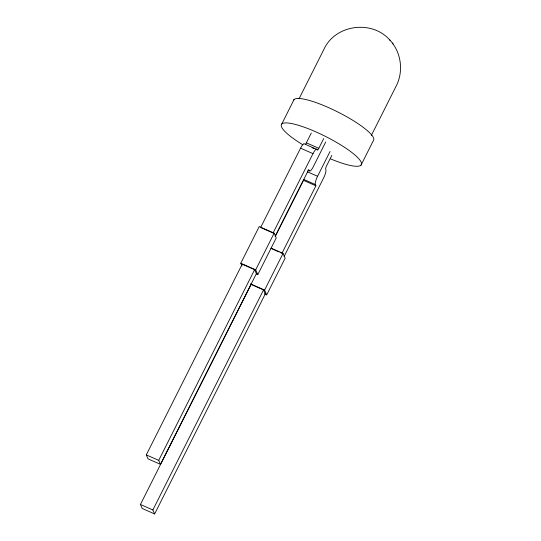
<?xml version="1.0" encoding="UTF-8"?>
<svg xmlns="http://www.w3.org/2000/svg" width="541" height="541" viewBox="0 0 541 541"><rect width="100%" height="100%" fill="white"/><g stroke="black" fill="none" stroke-linecap="round" stroke-linejoin="round"><path stroke-width="0.81" d="M294.006 99.612L281.219 125.154A44.734 9.15 26.7 0 0 302.919 144.839M299.045 98.787L323.964 49.224C335.393 24.298 372.492 19.659 390 40.284M241.983 265.976L240.779 263.244L259.227 226.571L274.138 233.151L276.241 237.932L257.8 274.605L256.306 273.949M146.286 454.886L242.199 264.191L254.628 269.675L256.38 273.658L160.474 464.354L148.045 458.869L146.286 454.886L158.723 460.364L160.474 464.354M260.64 227.518L300.553 148.16A7.101 1.67 -66.2 0 1 304.569 143.974L316.999 149.458L317.215 149.952A2.793 0.656 -66.2 0 0 318.798 148.308L323.701 138.557M305.395 144.319A2.793 0.656 -66.2 0 0 306.368 142.824L311.271 133.072M158.723 460.364L254.628 269.675M316.999 149.458A7.101 1.67 -66.2 0 0 312.989 153.644L273.07 233.002L261.371 227.842M257.8 274.605L255.697 269.824L274.138 233.151M275.2 236.241L308.749 169.543L309.317 170.834L310.176 171.017A7.094 1.67 -66.2 0 0 313.327 166.655L325.736 141.979M140.437 504.476L251.105 284.444L263.535 289.929L265.286 293.919L154.625 513.95L142.195 508.466L140.437 504.476L152.873 509.96L154.625 513.95M275.2 236.532L303.467 180.329L315.897 185.813L281.976 253.256L280.515 252.613M315.897 185.813L315.329 184.522A7.101 1.67 -66.2 0 1 317.567 176.285L330.044 151.48M152.873 509.96L263.535 289.929M331.849 155.362L326.541 165.918A2.793 0.656 -66.2 0 0 325.662 169.157L325.878 169.651A7.101 1.67 -66.2 0 1 323.646 177.888L284.106 256.495M283.044 253.404L285.148 258.192L266.706 294.865L264.603 290.077L283.044 253.404L271.115 248.143M371.315 135.493L396.242 85.931C403.904 70.986 401.138 51.625 389.398 39.561M361.036 165.12L373.331 140.674A44.734 9.15 26.7 0 0 337.428 111.798A44.734 9.15 26.7 0 0 293.513 100.7M306.368 142.824L318.798 148.308M312.096 147.693L314.294 148.66M300.553 148.16L312.989 153.644M307.849 170.192L309.317 170.834M307.329 171.774L317.567 176.285M303.629 179.362L315.329 184.522M271.014 248.42L279.055 251.971M240.779 263.244L255.697 269.824M250.429 283.829L264.603 290.077M264.468 293.878L266.706 294.865M392.299 43.064L393.084 44.004M281.705 124.058A44.734 9.15 26.7 0 1 330.321 138.929A44.734 9.15 26.7 0 1 359.866 165.857L358.034 166.236A44.734 9.15 26.7 0 1 330.666 158.932"/></g></svg>
